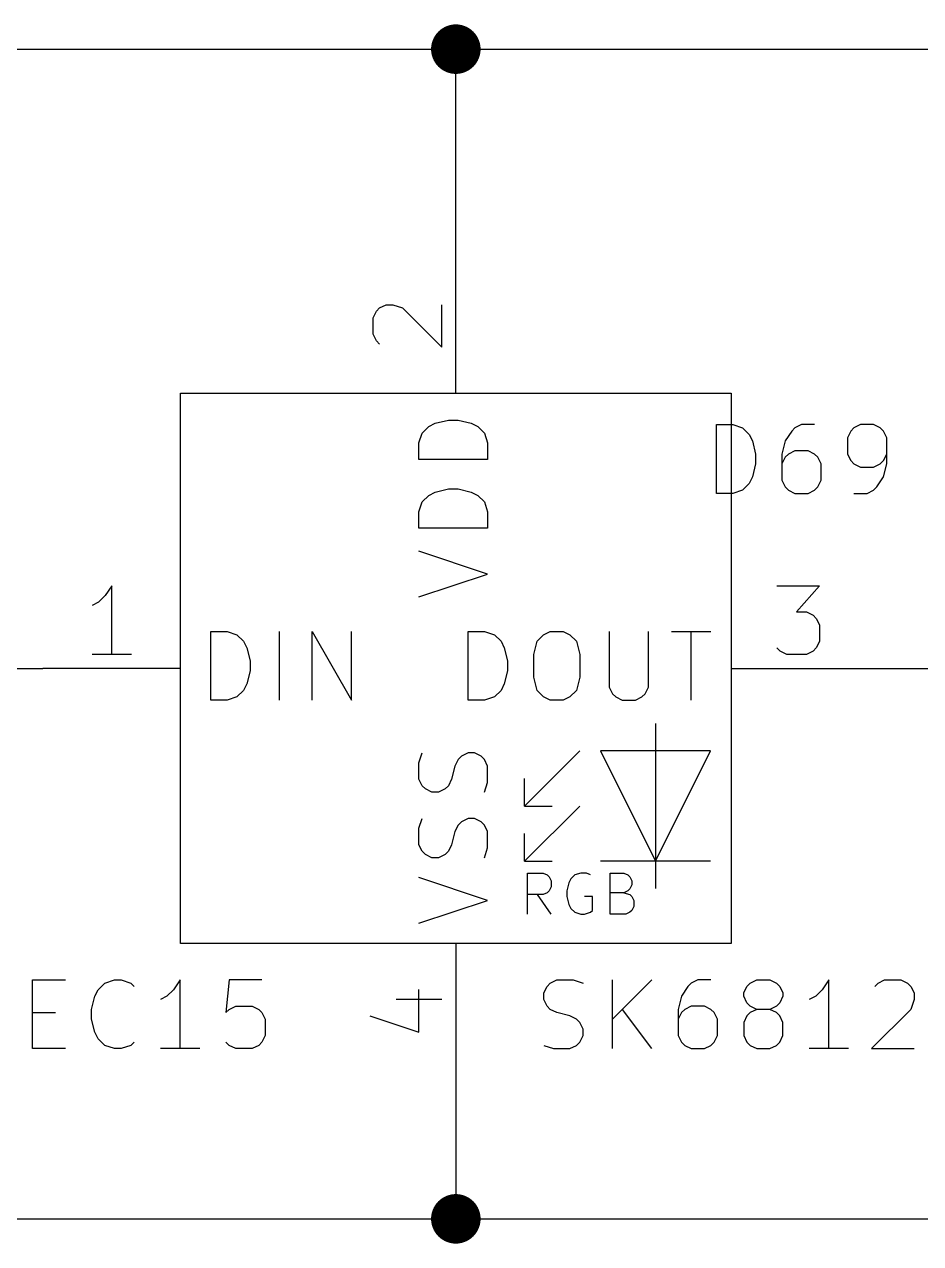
# Model space of a CAD drawing. Extents: x 0.4 to 11.3, y -7.9 to -0.4.
# Drawn here: x 7.337 to 7.988, y -2.468 to -1.582 of the extents above; entities that cross this region are included whole.
import ezdxf

# ---------------------------------------------------------------- set-up
doc = ezdxf.new("R2010")
doc.units = 0
doc.header["$MEASUREMENT"] = 0
for name, color, linetype in [('CYAN2', 4, 'CONTINUOUS'), ('GREEN3', 91, 'CONTINUOUS'), ('LYELLOW', 51, 'CONTINUOUS'), ('RED2', 1, 'CONTINUOUS'), ('RED3', 11, 'CONTINUOUS')]:
    doc.layers.add(name, color=color, linetype=linetype)

msp = doc.modelspace()

# ---------------------------------------------------------------- linework, layer by layer
at = {"layer": 'CYAN2', "linetype": 'CONTINUOUS'}
for p, q in [((7.62551, -1.87905), (7.63028, -1.87428)), ((7.62551, -1.87905), (7.63028, -1.87428)), ((7.63028, -1.87428), (7.63504, -1.8719)), ((7.63028, -1.87428), (7.63504, -1.8719)), ((7.63504, -1.8719), (7.64456, -1.86952)), ((7.63504, -1.8719), (7.64456, -1.86952)), ((7.64456, -1.86952), (7.6517, -1.86952)), ((7.64456, -1.86952), (7.6517, -1.86952)), ((7.6517, -1.86952), (7.66122, -1.8719)), ((7.6517, -1.86952), (7.66122, -1.8719)), ((7.66122, -1.8719), (7.66599, -1.87428)), ((7.66122, -1.8719), (7.66599, -1.87428)), ((7.66599, -1.87428), (7.67075, -1.87905)), ((7.66599, -1.87428), (7.67075, -1.87905)), ((7.83928, -1.9228), (7.83928, -1.8728)), ((7.83928, -1.8728), (7.85119, -1.8728)), ((7.83928, -1.9228), (7.83928, -1.8728)), ((7.83928, -1.8728), (7.85119, -1.8728)), ((7.85119, -1.8728), (7.85833, -1.87519)), ((7.85119, -1.8728), (7.85833, -1.87519)), ((7.85833, -1.87519), (7.86309, -1.87995)), ((7.85833, -1.87519), (7.86309, -1.87995)), ((7.89405, -1.87757), (7.88928, -1.88471)), ((7.89405, -1.87757), (7.88928, -1.88471)), ((7.89643, -1.87519), (7.89405, -1.87757)), ((7.89643, -1.87519), (7.89405, -1.87757)), ((7.90119, -1.8728), (7.89643, -1.87519)), ((7.90119, -1.8728), (7.89643, -1.87519)), ((7.91071, -1.8728), (7.90119, -1.8728)), ((7.91071, -1.8728), (7.90119, -1.8728)), ((7.9369, -1.87757), (7.93452, -1.88233)), ((7.9369, -1.87757), (7.93452, -1.88233)), ((7.93928, -1.87519), (7.9369, -1.87757)), ((7.93928, -1.87519), (7.9369, -1.87757)), ((7.94405, -1.8728), (7.93928, -1.87519)), ((7.94405, -1.8728), (7.93928, -1.87519)), ((7.95357, -1.8728), (7.94405, -1.8728)), ((7.95357, -1.8728), (7.94405, -1.8728)), ((7.95833, -1.87519), (7.95357, -1.8728)), ((7.95833, -1.87519), (7.95357, -1.8728)), ((7.96071, -1.87757), (7.95833, -1.87519)), ((7.96071, -1.87757), (7.95833, -1.87519)), ((7.96309, -1.88233), (7.96071, -1.87757)), ((7.96309, -1.88233), (7.96071, -1.87757)), ((7.62313, -1.88619), (7.62551, -1.87905)), ((7.62313, -1.88619), (7.62551, -1.87905)), ((7.62313, -1.89809), (7.62313, -1.88619)), ((7.62313, -1.89809), (7.62313, -1.88619)), ((7.67075, -1.87905), (7.67313, -1.88619)), ((7.67075, -1.87905), (7.67313, -1.88619)), ((7.67313, -1.88619), (7.67313, -1.89809)), ((7.67313, -1.88619), (7.67313, -1.89809)), ((7.86309, -1.87995), (7.86548, -1.88471)), ((7.86309, -1.87995), (7.86548, -1.88471)), ((7.86548, -1.88471), (7.86785, -1.89423)), ((7.86548, -1.88471), (7.86785, -1.89423)), ((7.88928, -1.88471), (7.88691, -1.89423)), ((7.88928, -1.88471), (7.88691, -1.89423)), ((7.93452, -1.88233), (7.93452, -1.89423)), ((7.93452, -1.88233), (7.93452, -1.89423)), ((7.96309, -1.90137), (7.96309, -1.88233)), ((7.96309, -1.90137), (7.96309, -1.88233)), ((7.86785, -1.89423), (7.86785, -1.90137)), ((7.86785, -1.89423), (7.86785, -1.90137)), ((7.88691, -1.89423), (7.88691, -1.91328)), ((7.88691, -1.89423), (7.88691, -1.91328)), ((7.89167, -1.89423), (7.88928, -1.89661)), ((7.89167, -1.89423), (7.88928, -1.89661)), ((7.89643, -1.89185), (7.89167, -1.89423)), ((7.89643, -1.89185), (7.89167, -1.89423)), ((7.90595, -1.89185), (7.89643, -1.89185)), ((7.90595, -1.89185), (7.89643, -1.89185)), ((7.91071, -1.89423), (7.90595, -1.89185)), ((7.91071, -1.89423), (7.90595, -1.89185)), ((7.91309, -1.89661), (7.91071, -1.89423)), ((7.91309, -1.89661), (7.91071, -1.89423)), ((7.93452, -1.89423), (7.9369, -1.899)), ((7.93452, -1.89423), (7.9369, -1.899)), ((7.96071, -1.899), (7.96309, -1.89423)), ((7.96071, -1.899), (7.96309, -1.89423)), ((7.67313, -1.89809), (7.62313, -1.89809)), ((7.67313, -1.89809), (7.62313, -1.89809)), ((7.86785, -1.90137), (7.86548, -1.9109)), ((7.86785, -1.90137), (7.86548, -1.9109)), ((7.88928, -1.89661), (7.88691, -1.90137)), ((7.88928, -1.89661), (7.88691, -1.90137)), ((7.91548, -1.90137), (7.91309, -1.89661)), ((7.91548, -1.90137), (7.91309, -1.89661)), ((7.91548, -1.91328), (7.91548, -1.90137)), ((7.91548, -1.91328), (7.91548, -1.90137)), ((7.9369, -1.899), (7.93928, -1.90137)), ((7.9369, -1.899), (7.93928, -1.90137)), ((7.93928, -1.90137), (7.94405, -1.90376)), ((7.93928, -1.90137), (7.94405, -1.90376)), ((7.94405, -1.90376), (7.95357, -1.90376)), ((7.94405, -1.90376), (7.95357, -1.90376)), ((7.95357, -1.90376), (7.95833, -1.90137)), ((7.95357, -1.90376), (7.95833, -1.90137)), ((7.95833, -1.90137), (7.96071, -1.899)), ((7.95833, -1.90137), (7.96071, -1.899)), ((7.96071, -1.9109), (7.96309, -1.90137)), ((7.96071, -1.9109), (7.96309, -1.90137)), ((7.86548, -1.9109), (7.86309, -1.91566)), ((7.86548, -1.9109), (7.86309, -1.91566)), ((7.88691, -1.91328), (7.88928, -1.91804)), ((7.88691, -1.91328), (7.88928, -1.91804)), ((7.91309, -1.91804), (7.91548, -1.91328)), ((7.91309, -1.91804), (7.91548, -1.91328)), ((7.95595, -1.91804), (7.96071, -1.9109)), ((7.95595, -1.91804), (7.96071, -1.9109)), ((7.63028, -1.92428), (7.63504, -1.9219)), ((7.63028, -1.92428), (7.63504, -1.9219)), ((7.63504, -1.9219), (7.64456, -1.91952)), ((7.63504, -1.9219), (7.64456, -1.91952)), ((7.64456, -1.91952), (7.6517, -1.91952)), ((7.64456, -1.91952), (7.6517, -1.91952)), ((7.6517, -1.91952), (7.66122, -1.9219)), ((7.6517, -1.91952), (7.66122, -1.9219)), ((7.66122, -1.9219), (7.66599, -1.92428)), ((7.66122, -1.9219), (7.66599, -1.92428)), ((7.85833, -1.92043), (7.85119, -1.9228)), ((7.85833, -1.92043), (7.85119, -1.9228)), ((7.86309, -1.91566), (7.85833, -1.92043)), ((7.86309, -1.91566), (7.85833, -1.92043)), ((7.88928, -1.91804), (7.89167, -1.92043)), ((7.88928, -1.91804), (7.89167, -1.92043)), ((7.89167, -1.92043), (7.89643, -1.9228)), ((7.89167, -1.92043), (7.89643, -1.9228)), ((7.90595, -1.9228), (7.91071, -1.92043)), ((7.90595, -1.9228), (7.91071, -1.92043)), ((7.91071, -1.92043), (7.91309, -1.91804)), ((7.91071, -1.92043), (7.91309, -1.91804)), ((7.94881, -1.9228), (7.95357, -1.92043)), ((7.94881, -1.9228), (7.95357, -1.92043)), ((7.95357, -1.92043), (7.95595, -1.91804)), ((7.95357, -1.92043), (7.95595, -1.91804)), ((7.62313, -1.93619), (7.62551, -1.92905)), ((7.62313, -1.93619), (7.62551, -1.92905)), ((7.62551, -1.92905), (7.63028, -1.92428)), ((7.62551, -1.92905), (7.63028, -1.92428)), ((7.66599, -1.92428), (7.67075, -1.92905)), ((7.66599, -1.92428), (7.67075, -1.92905)), ((7.67075, -1.92905), (7.67313, -1.93619)), ((7.67075, -1.92905), (7.67313, -1.93619)), ((7.85119, -1.9228), (7.83928, -1.9228)), ((7.85119, -1.9228), (7.83928, -1.9228)), ((7.89643, -1.9228), (7.90595, -1.9228)), ((7.89643, -1.9228), (7.90595, -1.9228)), ((7.93928, -1.9228), (7.94881, -1.9228)), ((7.93928, -1.9228), (7.94881, -1.9228)), ((7.62313, -1.94809), (7.62313, -1.93619)), ((7.62313, -1.94809), (7.62313, -1.93619)), ((7.67313, -1.93619), (7.67313, -1.94809)), ((7.67313, -1.93619), (7.67313, -1.94809)), ((7.67313, -1.94809), (7.62313, -1.94809)), ((7.67313, -1.94809), (7.62313, -1.94809)), ((7.67313, -1.98143), (7.62313, -1.96476)), ((7.67313, -1.98143), (7.62313, -1.96476)), ((7.62313, -1.99809), (7.67313, -1.98143)), ((7.62313, -1.99809), (7.67313, -1.98143)), ((7.4719, -2.07313), (7.4719, -2.02313)), ((7.4719, -2.02313), (7.48381, -2.02313)), ((7.4719, -2.07313), (7.4719, -2.02313)), ((7.4719, -2.02313), (7.48381, -2.02313)), ((7.48381, -2.02313), (7.49095, -2.02551)), ((7.48381, -2.02313), (7.49095, -2.02551)), ((7.49095, -2.02551), (7.49571, -2.03028)), ((7.49095, -2.02551), (7.49571, -2.03028)), ((7.5219, -2.07313), (7.5219, -2.02313)), ((7.5219, -2.07313), (7.5219, -2.02313)), ((7.54571, -2.07313), (7.54571, -2.02313)), ((7.54571, -2.02313), (7.57428, -2.07313)), ((7.54571, -2.07313), (7.54571, -2.02313)), ((7.54571, -2.02313), (7.57428, -2.07313)), ((7.57428, -2.07313), (7.57428, -2.02313)), ((7.57428, -2.07313), (7.57428, -2.02313)), ((7.65904, -2.07313), (7.65904, -2.02313)), ((7.65904, -2.02313), (7.67095, -2.02313)), ((7.65904, -2.07313), (7.65904, -2.02313)), ((7.65904, -2.02313), (7.67095, -2.02313)), ((7.67095, -2.02313), (7.67809, -2.02551)), ((7.67095, -2.02313), (7.67809, -2.02551)), ((7.67809, -2.02551), (7.68285, -2.03028)), ((7.67809, -2.02551), (7.68285, -2.03028)), ((7.70904, -2.03028), (7.71381, -2.02551)), ((7.70904, -2.03028), (7.71381, -2.02551)), ((7.71381, -2.02551), (7.71857, -2.02313)), ((7.71381, -2.02551), (7.71857, -2.02313)), ((7.71857, -2.02313), (7.72809, -2.02313)), ((7.71857, -2.02313), (7.72809, -2.02313)), ((7.72809, -2.02313), (7.73285, -2.02551)), ((7.72809, -2.02313), (7.73285, -2.02551)), ((7.73285, -2.02551), (7.73761, -2.03028)), ((7.73285, -2.02551), (7.73761, -2.03028)), ((7.76143, -2.02313), (7.76143, -2.06361)), ((7.76143, -2.02313), (7.76143, -2.06361)), ((7.79, -2.06361), (7.79, -2.02313)), ((7.79, -2.06361), (7.79, -2.02313)), ((7.80667, -2.02313), (7.83524, -2.02313)), ((7.80667, -2.02313), (7.83524, -2.02313)), ((7.82095, -2.07313), (7.82095, -2.02313)), ((7.82095, -2.07313), (7.82095, -2.02313)), ((7.49571, -2.03028), (7.49809, -2.03504)), ((7.49571, -2.03028), (7.49809, -2.03504)), ((7.49809, -2.03504), (7.50047, -2.04456)), ((7.49809, -2.03504), (7.50047, -2.04456)), ((7.68285, -2.03028), (7.68524, -2.03504)), ((7.68285, -2.03028), (7.68524, -2.03504)), ((7.68524, -2.03504), (7.68761, -2.04456)), ((7.68524, -2.03504), (7.68761, -2.04456)), ((7.70667, -2.0398), (7.70904, -2.03028)), ((7.70667, -2.0398), (7.70904, -2.03028)), ((7.73761, -2.03028), (7.74, -2.0398)), ((7.73761, -2.03028), (7.74, -2.0398)), ((7.50047, -2.04456), (7.50047, -2.0517)), ((7.50047, -2.04456), (7.50047, -2.0517)), ((7.68761, -2.04456), (7.68761, -2.0517)), ((7.68761, -2.04456), (7.68761, -2.0517)), ((7.70667, -2.05646), (7.70667, -2.0398)), ((7.70667, -2.05646), (7.70667, -2.0398)), ((7.74, -2.0398), (7.74, -2.05646)), ((7.74, -2.0398), (7.74, -2.05646)), ((7.50047, -2.0517), (7.49809, -2.06122)), ((7.50047, -2.0517), (7.49809, -2.06122)), ((7.68761, -2.0517), (7.68524, -2.06122)), ((7.68761, -2.0517), (7.68524, -2.06122)), ((7.49809, -2.06122), (7.49571, -2.06599)), ((7.49809, -2.06122), (7.49571, -2.06599)), ((7.68524, -2.06122), (7.68285, -2.06599)), ((7.68524, -2.06122), (7.68285, -2.06599)), ((7.70904, -2.06599), (7.70667, -2.05646)), ((7.70904, -2.06599), (7.70667, -2.05646)), ((7.74, -2.05646), (7.73761, -2.06599)), ((7.74, -2.05646), (7.73761, -2.06599)), ((7.76143, -2.06361), (7.76381, -2.06837)), ((7.76143, -2.06361), (7.76381, -2.06837)), ((7.78762, -2.06837), (7.79, -2.06361)), ((7.78762, -2.06837), (7.79, -2.06361)), ((7.48381, -2.07313), (7.4719, -2.07313)), ((7.48381, -2.07313), (7.4719, -2.07313)), ((7.49095, -2.07075), (7.48381, -2.07313)), ((7.49095, -2.07075), (7.48381, -2.07313)), ((7.49571, -2.06599), (7.49095, -2.07075)), ((7.49571, -2.06599), (7.49095, -2.07075)), ((7.67095, -2.07313), (7.65904, -2.07313)), ((7.67095, -2.07313), (7.65904, -2.07313)), ((7.67809, -2.07075), (7.67095, -2.07313)), ((7.67809, -2.07075), (7.67095, -2.07313)), ((7.68285, -2.06599), (7.67809, -2.07075)), ((7.68285, -2.06599), (7.67809, -2.07075)), ((7.71381, -2.07075), (7.70904, -2.06599)), ((7.71381, -2.07075), (7.70904, -2.06599)), ((7.71857, -2.07313), (7.71381, -2.07075)), ((7.71857, -2.07313), (7.71381, -2.07075)), ((7.72809, -2.07313), (7.71857, -2.07313)), ((7.72809, -2.07313), (7.71857, -2.07313)), ((7.73285, -2.07075), (7.72809, -2.07313)), ((7.73285, -2.07075), (7.72809, -2.07313)), ((7.73761, -2.06599), (7.73285, -2.07075)), ((7.73761, -2.06599), (7.73285, -2.07075)), ((7.76381, -2.06837), (7.76619, -2.07075)), ((7.76381, -2.06837), (7.76619, -2.07075)), ((7.76619, -2.07075), (7.77095, -2.07313)), ((7.76619, -2.07075), (7.77095, -2.07313)), ((7.77095, -2.07313), (7.78047, -2.07313)), ((7.77095, -2.07313), (7.78047, -2.07313)), ((7.78047, -2.07313), (7.78524, -2.07075)), ((7.78047, -2.07313), (7.78524, -2.07075)), ((7.78524, -2.07075), (7.78762, -2.06837)), ((7.78524, -2.07075), (7.78762, -2.06837)), ((7.62313, -2.11857), (7.62551, -2.11143)), ((7.62313, -2.11857), (7.62551, -2.11143)), ((7.6517, -2.11619), (7.64932, -2.12095)), ((7.6517, -2.11619), (7.64932, -2.12095)), ((7.65408, -2.11381), (7.6517, -2.11619)), ((7.65408, -2.11381), (7.6517, -2.11619)), ((7.65885, -2.11143), (7.65408, -2.11381)), ((7.65885, -2.11143), (7.65408, -2.11381)), ((7.66361, -2.11143), (7.65885, -2.11143)), ((7.66361, -2.11143), (7.65885, -2.11143)), ((7.66837, -2.11381), (7.66361, -2.11143)), ((7.66837, -2.11381), (7.66361, -2.11143)), ((7.67075, -2.11619), (7.66837, -2.11381)), ((7.67075, -2.11619), (7.66837, -2.11381)), ((7.67313, -2.12095), (7.67075, -2.11619)), ((7.67313, -2.12095), (7.67075, -2.11619)), ((7.62313, -2.13047), (7.62313, -2.11857)), ((7.62313, -2.13047), (7.62313, -2.11857)), ((7.64932, -2.12095), (7.64694, -2.13047)), ((7.64932, -2.12095), (7.64694, -2.13047)), ((7.67313, -2.13285), (7.67313, -2.12095)), ((7.67313, -2.13285), (7.67313, -2.12095)), ((7.62551, -2.13524), (7.62313, -2.13047)), ((7.62551, -2.13524), (7.62313, -2.13047)), ((7.62789, -2.13762), (7.62551, -2.13524)), ((7.62789, -2.13762), (7.62551, -2.13524)), ((7.64456, -2.13524), (7.64218, -2.13762)), ((7.64456, -2.13524), (7.64218, -2.13762)), ((7.64694, -2.13047), (7.64456, -2.13524)), ((7.64694, -2.13047), (7.64456, -2.13524)), ((7.67075, -2.14), (7.67313, -2.13285)), ((7.67075, -2.14), (7.67313, -2.13285)), ((7.63265, -2.14), (7.62789, -2.13762)), ((7.63265, -2.14), (7.62789, -2.13762)), ((7.63742, -2.14), (7.63265, -2.14)), ((7.63742, -2.14), (7.63265, -2.14)), ((7.64218, -2.13762), (7.63742, -2.14)), ((7.64218, -2.13762), (7.63742, -2.14)), ((7.62313, -2.16619), (7.62551, -2.15904)), ((7.62313, -2.16619), (7.62551, -2.15904)), ((7.65408, -2.16143), (7.6517, -2.16381)), ((7.65408, -2.16143), (7.6517, -2.16381)), ((7.65885, -2.15904), (7.65408, -2.16143)), ((7.65885, -2.15904), (7.65408, -2.16143)), ((7.66361, -2.15904), (7.65885, -2.15904)), ((7.66361, -2.15904), (7.65885, -2.15904)), ((7.66837, -2.16143), (7.66361, -2.15904)), ((7.66837, -2.16143), (7.66361, -2.15904)), ((7.67075, -2.16381), (7.66837, -2.16143)), ((7.67075, -2.16381), (7.66837, -2.16143)), ((7.62313, -2.17809), (7.62313, -2.16619)), ((7.62313, -2.17809), (7.62313, -2.16619)), ((7.64932, -2.16857), (7.64694, -2.17809)), ((7.64932, -2.16857), (7.64694, -2.17809)), ((7.6517, -2.16381), (7.64932, -2.16857)), ((7.6517, -2.16381), (7.64932, -2.16857)), ((7.67313, -2.16857), (7.67075, -2.16381)), ((7.67313, -2.16857), (7.67075, -2.16381)), ((7.67313, -2.18047), (7.67313, -2.16857)), ((7.67313, -2.18047), (7.67313, -2.16857)), ((7.62551, -2.18285), (7.62313, -2.17809)), ((7.62551, -2.18285), (7.62313, -2.17809)), ((7.64694, -2.17809), (7.64456, -2.18285)), ((7.64694, -2.17809), (7.64456, -2.18285)), ((7.62789, -2.18524), (7.62551, -2.18285)), ((7.62789, -2.18524), (7.62551, -2.18285)), ((7.63265, -2.18761), (7.62789, -2.18524)), ((7.63265, -2.18761), (7.62789, -2.18524)), ((7.63742, -2.18761), (7.63265, -2.18761)), ((7.63742, -2.18761), (7.63265, -2.18761)), ((7.64218, -2.18524), (7.63742, -2.18761)), ((7.64218, -2.18524), (7.63742, -2.18761)), ((7.64456, -2.18285), (7.64218, -2.18524)), ((7.64456, -2.18285), (7.64218, -2.18524)), ((7.67075, -2.18761), (7.67313, -2.18047)), ((7.67075, -2.18761), (7.67313, -2.18047)), ((7.67313, -2.21857), (7.62313, -2.2019)), ((7.67313, -2.21857), (7.62313, -2.2019)), ((7.62313, -2.23524), (7.67313, -2.21857)), ((7.62313, -2.23524), (7.67313, -2.21857)), ((7.34246, -2.32633), (7.34246, -2.27633)), ((7.34246, -2.27633), (7.36628, -2.27633)), ((7.34246, -2.32633), (7.34246, -2.27633)), ((7.34246, -2.27633), (7.36628, -2.27633)), ((7.39485, -2.27872), (7.40199, -2.27633)), ((7.39485, -2.27872), (7.40199, -2.27633)), ((7.40199, -2.27633), (7.40675, -2.27633)), ((7.40199, -2.27633), (7.40675, -2.27633)), ((7.40675, -2.27633), (7.41389, -2.27872)), ((7.40675, -2.27633), (7.41389, -2.27872)), ((7.44961, -2.27633), (7.44485, -2.28348)), ((7.44961, -2.27633), (7.44485, -2.28348)), ((7.44961, -2.32633), (7.44961, -2.27633)), ((7.44961, -2.32633), (7.44961, -2.27633)), ((7.48532, -2.27633), (7.48294, -2.30015)), ((7.48532, -2.27633), (7.48294, -2.30015)), ((7.50913, -2.27633), (7.48532, -2.27633)), ((7.50913, -2.27633), (7.48532, -2.27633)), ((7.71866, -2.27872), (7.72343, -2.27633)), ((7.71866, -2.27872), (7.72343, -2.27633)), ((7.72343, -2.27633), (7.73533, -2.27633)), ((7.72343, -2.27633), (7.73533, -2.27633)), ((7.73533, -2.27633), (7.74247, -2.27872)), ((7.73533, -2.27633), (7.74247, -2.27872)), ((7.7639, -2.32633), (7.7639, -2.27633)), ((7.79247, -2.27633), (7.7639, -2.30491)), ((7.7639, -2.32633), (7.7639, -2.27633)), ((7.79247, -2.27633), (7.7639, -2.30491)), ((7.8258, -2.27633), (7.82104, -2.27872)), ((7.8258, -2.27633), (7.82104, -2.27872)), ((7.83533, -2.27633), (7.8258, -2.27633)), ((7.83533, -2.27633), (7.8258, -2.27633)), ((7.8639, -2.27872), (7.86866, -2.27633)), ((7.8639, -2.27872), (7.86866, -2.27633)), ((7.86866, -2.27633), (7.87819, -2.27633)), ((7.86866, -2.27633), (7.87819, -2.27633)), ((7.87819, -2.27633), (7.88294, -2.27872)), ((7.87819, -2.27633), (7.88294, -2.27872)), ((7.92104, -2.27633), (7.91628, -2.28348)), ((7.92104, -2.27633), (7.91628, -2.28348)), ((7.92104, -2.32633), (7.92104, -2.27633)), ((7.92104, -2.32633), (7.92104, -2.27633)), ((7.95675, -2.27872), (7.96152, -2.27633)), ((7.95675, -2.27872), (7.96152, -2.27633)), ((7.96152, -2.27633), (7.97342, -2.27633)), ((7.96152, -2.27633), (7.97342, -2.27633)), ((7.97342, -2.27633), (7.97818, -2.27872)), ((7.97342, -2.27633), (7.97818, -2.27872)), ((7.3877, -2.28824), (7.39008, -2.28348)), ((7.3877, -2.28824), (7.39008, -2.28348)), ((7.39008, -2.28348), (7.39485, -2.27872)), ((7.39008, -2.28348), (7.39485, -2.27872)), ((7.41389, -2.27872), (7.41627, -2.2811)), ((7.41389, -2.27872), (7.41627, -2.2811)), ((7.44485, -2.28348), (7.44008, -2.28824)), ((7.44485, -2.28348), (7.44008, -2.28824)), ((7.7139, -2.28586), (7.71628, -2.2811)), ((7.7139, -2.28586), (7.71628, -2.2811)), ((7.7139, -2.29062), (7.7139, -2.28586)), ((7.7139, -2.29062), (7.7139, -2.28586)), ((7.71628, -2.2811), (7.71866, -2.27872)), ((7.71628, -2.2811), (7.71866, -2.27872)), ((7.81866, -2.2811), (7.8139, -2.28824)), ((7.81866, -2.2811), (7.8139, -2.28824)), ((7.82104, -2.27872), (7.81866, -2.2811)), ((7.82104, -2.27872), (7.81866, -2.2811)), ((7.85914, -2.28586), (7.86152, -2.2811)), ((7.85914, -2.28586), (7.86152, -2.2811)), ((7.85914, -2.28824), (7.85914, -2.28586)), ((7.85914, -2.28824), (7.85914, -2.28586)), ((7.86152, -2.2811), (7.8639, -2.27872)), ((7.86152, -2.2811), (7.8639, -2.27872)), ((7.88294, -2.27872), (7.88533, -2.2811)), ((7.88294, -2.27872), (7.88533, -2.2811)), ((7.88533, -2.2811), (7.88771, -2.28586)), ((7.88533, -2.2811), (7.88771, -2.28586)), ((7.88771, -2.28586), (7.88771, -2.28824)), ((7.88771, -2.28586), (7.88771, -2.28824)), ((7.91628, -2.28348), (7.91152, -2.28824)), ((7.91628, -2.28348), (7.91152, -2.28824)), ((7.95437, -2.2811), (7.95675, -2.27872)), ((7.95437, -2.2811), (7.95675, -2.27872)), ((7.97818, -2.27872), (7.98056, -2.2811)), ((7.97818, -2.27872), (7.98056, -2.2811)), ((7.98056, -2.2811), (7.98294, -2.28586)), ((7.98056, -2.2811), (7.98294, -2.28586)), ((7.98294, -2.28586), (7.98294, -2.29062)), ((7.98294, -2.28586), (7.98294, -2.29062)), ((7.38532, -2.29776), (7.3877, -2.28824)), ((7.38532, -2.29776), (7.3877, -2.28824)), ((7.44008, -2.28824), (7.43532, -2.29062)), ((7.44008, -2.28824), (7.43532, -2.29062)), ((7.71628, -2.29538), (7.7139, -2.29062)), ((7.71628, -2.29538), (7.7139, -2.29062)), ((7.8139, -2.28824), (7.81152, -2.29776)), ((7.8139, -2.28824), (7.81152, -2.29776)), ((7.86152, -2.293), (7.85914, -2.28824)), ((7.86152, -2.293), (7.85914, -2.28824)), ((7.8639, -2.29538), (7.86152, -2.293)), ((7.8639, -2.29538), (7.86152, -2.293)), ((7.88533, -2.293), (7.88294, -2.29538)), ((7.88533, -2.293), (7.88294, -2.29538)), ((7.88771, -2.28824), (7.88533, -2.293)), ((7.88771, -2.28824), (7.88533, -2.293)), ((7.91152, -2.28824), (7.90676, -2.29062)), ((7.91152, -2.28824), (7.90676, -2.29062)), ((7.98294, -2.29062), (7.98056, -2.29776)), ((7.98294, -2.29062), (7.98056, -2.29776)), ((7.34246, -2.30015), (7.35913, -2.30015)), ((7.34246, -2.30015), (7.35913, -2.30015)), ((7.38532, -2.30491), (7.38532, -2.29776)), ((7.38532, -2.30491), (7.38532, -2.29776)), ((7.48294, -2.30015), (7.48532, -2.29776)), ((7.48294, -2.30015), (7.48532, -2.29776)), ((7.48532, -2.29776), (7.49008, -2.29538)), ((7.48532, -2.29776), (7.49008, -2.29538)), ((7.49008, -2.29538), (7.50199, -2.29538)), ((7.49008, -2.29538), (7.50199, -2.29538)), ((7.50199, -2.29538), (7.50675, -2.29776)), ((7.50199, -2.29538), (7.50675, -2.29776)), ((7.50675, -2.29776), (7.50913, -2.30015)), ((7.50675, -2.29776), (7.50913, -2.30015)), ((7.50913, -2.30015), (7.51151, -2.30491)), ((7.50913, -2.30015), (7.51151, -2.30491)), ((7.71866, -2.29776), (7.71628, -2.29538)), ((7.71866, -2.29776), (7.71628, -2.29538)), ((7.72343, -2.30015), (7.71866, -2.29776)), ((7.72343, -2.30015), (7.71866, -2.29776)), ((7.73295, -2.30253), (7.72343, -2.30015)), ((7.73295, -2.30253), (7.72343, -2.30015)), ((7.73771, -2.30491), (7.73295, -2.30253)), ((7.73771, -2.30491), (7.73295, -2.30253)), ((7.79247, -2.32633), (7.77104, -2.29776)), ((7.79247, -2.32633), (7.77104, -2.29776)), ((7.81152, -2.29776), (7.81152, -2.31681)), ((7.81152, -2.29776), (7.81152, -2.31681)), ((7.8139, -2.30015), (7.81152, -2.30491)), ((7.8139, -2.30015), (7.81152, -2.30491)), ((7.81628, -2.29776), (7.8139, -2.30015)), ((7.81628, -2.29776), (7.8139, -2.30015)), ((7.82104, -2.29538), (7.81628, -2.29776)), ((7.82104, -2.29538), (7.81628, -2.29776)), ((7.83057, -2.29538), (7.82104, -2.29538)), ((7.83057, -2.29538), (7.82104, -2.29538)), ((7.83533, -2.29776), (7.83057, -2.29538)), ((7.83533, -2.29776), (7.83057, -2.29538)), ((7.83771, -2.30015), (7.83533, -2.29776)), ((7.83771, -2.30015), (7.83533, -2.29776)), ((7.84009, -2.30491), (7.83771, -2.30015)), ((7.84009, -2.30491), (7.83771, -2.30015)), ((7.86152, -2.30253), (7.85914, -2.30729)), ((7.86152, -2.30253), (7.85914, -2.30729)), ((7.8639, -2.30015), (7.86152, -2.30253)), ((7.8639, -2.30015), (7.86152, -2.30253)), ((7.86866, -2.29776), (7.8639, -2.29538)), ((7.86866, -2.29776), (7.8639, -2.29538)), ((7.86866, -2.29776), (7.8639, -2.30015)), ((7.86866, -2.29776), (7.8639, -2.30015)), ((7.87819, -2.29776), (7.86866, -2.29776)), ((7.87819, -2.29776), (7.86866, -2.29776)), ((7.88294, -2.29538), (7.87819, -2.29776)), ((7.88294, -2.29538), (7.87819, -2.29776)), ((7.88294, -2.30015), (7.87819, -2.29776)), ((7.88294, -2.30015), (7.87819, -2.29776)), ((7.88533, -2.30253), (7.88294, -2.30015)), ((7.88533, -2.30253), (7.88294, -2.30015)), ((7.88771, -2.30729), (7.88533, -2.30253)), ((7.88771, -2.30729), (7.88533, -2.30253)), ((7.98056, -2.29776), (7.95199, -2.32633)), ((7.98056, -2.29776), (7.95199, -2.32633)), ((7.3877, -2.31443), (7.38532, -2.30491)), ((7.3877, -2.31443), (7.38532, -2.30491)), ((7.51151, -2.30491), (7.51151, -2.31681)), ((7.51151, -2.30491), (7.51151, -2.31681)), ((7.74009, -2.30729), (7.73771, -2.30491)), ((7.74009, -2.30729), (7.73771, -2.30491)), ((7.74247, -2.31205), (7.74009, -2.30729)), ((7.74247, -2.31205), (7.74009, -2.30729)), ((7.74247, -2.31681), (7.74247, -2.31205)), ((7.74247, -2.31681), (7.74247, -2.31205)), ((7.84009, -2.31681), (7.84009, -2.30491)), ((7.84009, -2.31681), (7.84009, -2.30491)), ((7.85914, -2.30729), (7.85914, -2.31681)), ((7.85914, -2.30729), (7.85914, -2.31681)), ((7.88771, -2.31681), (7.88771, -2.30729)), ((7.88771, -2.31681), (7.88771, -2.30729)), ((7.39008, -2.31919), (7.3877, -2.31443)), ((7.39008, -2.31919), (7.3877, -2.31443)), ((7.39485, -2.32396), (7.39008, -2.31919)), ((7.39485, -2.32396), (7.39008, -2.31919)), ((7.51151, -2.31681), (7.50913, -2.32157)), ((7.51151, -2.31681), (7.50913, -2.32157)), ((7.74009, -2.32157), (7.74247, -2.31681)), ((7.74009, -2.32157), (7.74247, -2.31681)), ((7.81152, -2.31681), (7.8139, -2.32157)), ((7.81152, -2.31681), (7.8139, -2.32157)), ((7.83771, -2.32157), (7.84009, -2.31681)), ((7.83771, -2.32157), (7.84009, -2.31681)), ((7.85914, -2.31681), (7.86152, -2.32157)), ((7.85914, -2.31681), (7.86152, -2.32157)), ((7.88533, -2.32157), (7.88771, -2.31681)), ((7.88533, -2.32157), (7.88771, -2.31681)), ((7.36628, -2.32633), (7.34246, -2.32633)), ((7.36628, -2.32633), (7.34246, -2.32633)), ((7.40199, -2.32633), (7.39485, -2.32396)), ((7.40199, -2.32633), (7.39485, -2.32396)), ((7.40675, -2.32633), (7.40199, -2.32633)), ((7.40675, -2.32633), (7.40199, -2.32633)), ((7.41389, -2.32396), (7.40675, -2.32633)), ((7.41389, -2.32396), (7.40675, -2.32633)), ((7.41627, -2.32157), (7.41389, -2.32396)), ((7.41627, -2.32157), (7.41389, -2.32396)), ((7.46389, -2.32633), (7.43532, -2.32633)), ((7.46389, -2.32633), (7.43532, -2.32633)), ((7.48532, -2.32396), (7.48294, -2.32157)), ((7.48532, -2.32396), (7.48294, -2.32157)), ((7.49008, -2.32633), (7.48532, -2.32396)), ((7.49008, -2.32633), (7.48532, -2.32396)), ((7.50199, -2.32633), (7.49008, -2.32633)), ((7.50199, -2.32633), (7.49008, -2.32633)), ((7.50675, -2.32396), (7.50199, -2.32633)), ((7.50675, -2.32396), (7.50199, -2.32633)), ((7.50913, -2.32157), (7.50675, -2.32396)), ((7.50913, -2.32157), (7.50675, -2.32396)), ((7.7139, -2.32396), (7.72104, -2.32633)), ((7.7139, -2.32396), (7.72104, -2.32633)), ((7.72104, -2.32633), (7.73295, -2.32633)), ((7.72104, -2.32633), (7.73295, -2.32633)), ((7.73295, -2.32633), (7.73771, -2.32396)), ((7.73295, -2.32633), (7.73771, -2.32396)), ((7.73771, -2.32396), (7.74009, -2.32157)), ((7.73771, -2.32396), (7.74009, -2.32157)), ((7.8139, -2.32157), (7.81628, -2.32396)), ((7.8139, -2.32157), (7.81628, -2.32396)), ((7.81628, -2.32396), (7.82104, -2.32633)), ((7.81628, -2.32396), (7.82104, -2.32633)), ((7.82104, -2.32633), (7.83057, -2.32633)), ((7.82104, -2.32633), (7.83057, -2.32633)), ((7.83057, -2.32633), (7.83533, -2.32396)), ((7.83057, -2.32633), (7.83533, -2.32396)), ((7.83533, -2.32396), (7.83771, -2.32157)), ((7.83533, -2.32396), (7.83771, -2.32157)), ((7.86152, -2.32157), (7.8639, -2.32396)), ((7.86152, -2.32157), (7.8639, -2.32396)), ((7.8639, -2.32396), (7.86866, -2.32633)), ((7.8639, -2.32396), (7.86866, -2.32633)), ((7.86866, -2.32633), (7.87819, -2.32633)), ((7.86866, -2.32633), (7.87819, -2.32633)), ((7.87819, -2.32633), (7.88294, -2.32396)), ((7.87819, -2.32633), (7.88294, -2.32396)), ((7.88294, -2.32396), (7.88533, -2.32157)), ((7.88294, -2.32396), (7.88533, -2.32157)), ((7.93533, -2.32633), (7.90676, -2.32633)), ((7.93533, -2.32633), (7.90676, -2.32633)), ((7.95199, -2.32633), (7.98294, -2.32633)), ((7.95199, -2.32633), (7.98294, -2.32633))]:
    msp.add_line(p, q, dxfattribs=at)
at = {"layer": 'GREEN3', "linetype": 'CONTINUOUS'}
for p, q in [((6.95, -1.6), (7.65, -1.6)), ((7.65, -1.6), (8.35, -1.6)), ((7.65, -1.75), (7.65, -1.6)), ((7.25, -2.05), (7.35, -2.05)), ((7.95, -2.05), (8.05, -2.05)), ((7.65, -2.35), (7.65, -2.45)), ((6.95, -2.45), (7.65, -2.45)), ((7.65, -2.45), (8.35, -2.45))]:
    msp.add_line(p, q, dxfattribs=at)
at = {"layer": 'GREEN3', "const_width": 0.018}
for points in [[(7.641, -1.6, 1), (7.659, -1.6, 1)], [(7.641, -2.45, 1), (7.659, -2.45, 1)]]:
    msp.add_lwpolyline(points, format="xyb", close=True, dxfattribs=at)
at = {"layer": 'LYELLOW', "linetype": 'CONTINUOUS'}
for p, q in [((7.45, -2.25), (7.45, -1.85)), ((7.45, -1.85), (7.85, -1.85)), ((7.85, -1.85), (7.85, -2.25)), ((7.85, -2.25), (7.45, -2.25))]:
    msp.add_line(p, q, dxfattribs=at)
at = {"layer": 'RED2', "linetype": 'CONTINUOUS'}
for p, q in [((7.65, -1.85), (7.65, -1.75)), ((7.65, -1.85), (7.65, -1.75)), ((7.45, -2.25), (7.45, -1.85)), ((7.45, -1.85), (7.85, -1.85)), ((7.85, -1.85), (7.85, -2.25)), ((7.45, -2.05), (7.35, -2.05)), ((7.45, -2.05), (7.35, -2.05)), ((7.85, -2.05), (7.95, -2.05)), ((7.85, -2.05), (7.95, -2.05)), ((7.795, -2.09), (7.795, -2.19)), ((7.74, -2.11), (7.7, -2.15)), ((7.835, -2.11), (7.755, -2.11)), ((7.755, -2.11), (7.795, -2.19)), ((7.795, -2.19), (7.835, -2.11)), ((7.7, -2.15), (7.7, -2.13)), ((7.7, -2.15), (7.72, -2.15)), ((7.74, -2.15), (7.7, -2.19)), ((7.7, -2.19), (7.7, -2.17)), ((7.7, -2.19), (7.72, -2.19)), ((7.835, -2.19), (7.755, -2.19)), ((7.795, -2.19), (7.795, -2.21)), ((7.70214, -2.22868), (7.70214, -2.19868)), ((7.70214, -2.19868), (7.71357, -2.19868)), ((7.71357, -2.19868), (7.71643, -2.20011)), ((7.71643, -2.20011), (7.71785, -2.20154)), ((7.71785, -2.20154), (7.71928, -2.2044)), ((7.71928, -2.2044), (7.71928, -2.20868)), ((7.73214, -2.20583), (7.73071, -2.21154)), ((7.73357, -2.20297), (7.73214, -2.20583)), ((7.73643, -2.20011), (7.73357, -2.20297)), ((7.74071, -2.19868), (7.73643, -2.20011)), ((7.745, -2.19868), (7.74071, -2.19868)), ((7.74785, -2.20011), (7.745, -2.19868)), ((7.76214, -2.22868), (7.76214, -2.19868)), ((7.76214, -2.19868), (7.77214, -2.19868)), ((7.77214, -2.19868), (7.775, -2.20011)), ((7.775, -2.20011), (7.77643, -2.20154)), ((7.77643, -2.20154), (7.77785, -2.2044)), ((7.77785, -2.2044), (7.77785, -2.20726)), ((7.71357, -2.2144), (7.70214, -2.2144)), ((7.71928, -2.22868), (7.70928, -2.2144)), ((7.71643, -2.21297), (7.71357, -2.2144)), ((7.71785, -2.21154), (7.71643, -2.21297)), ((7.71928, -2.20868), (7.71785, -2.21154)), ((7.73071, -2.21154), (7.73071, -2.21583)), ((7.77214, -2.21297), (7.76214, -2.21297)), ((7.775, -2.21154), (7.77214, -2.21297)), ((7.77214, -2.21297), (7.77643, -2.2144)), ((7.77643, -2.21011), (7.775, -2.21154)), ((7.77785, -2.20726), (7.77643, -2.21011)), ((7.77643, -2.2144), (7.77785, -2.21583)), ((7.73071, -2.21583), (7.73214, -2.22154)), ((7.73214, -2.22154), (7.73357, -2.2244)), ((7.74928, -2.21583), (7.74357, -2.21583)), ((7.74928, -2.22583), (7.74928, -2.21583)), ((7.77785, -2.21583), (7.77928, -2.21868)), ((7.77928, -2.22297), (7.77785, -2.22583)), ((7.77928, -2.21868), (7.77928, -2.22297)), ((7.73357, -2.2244), (7.73643, -2.22726)), ((7.73643, -2.22726), (7.74071, -2.22868)), ((7.74071, -2.22868), (7.74357, -2.22868)), ((7.74357, -2.22868), (7.74785, -2.22726)), ((7.74785, -2.22726), (7.74928, -2.22583)), ((7.77357, -2.22868), (7.76214, -2.22868)), ((7.77643, -2.22726), (7.77357, -2.22868)), ((7.77785, -2.22583), (7.77643, -2.22726)), ((7.85, -2.25), (7.45, -2.25)), ((7.65, -2.25), (7.65, -2.35)), ((7.65, -2.25), (7.65, -2.35))]:
    msp.add_line(p, q, dxfattribs=at)
at = {"layer": 'RED3', "linetype": 'CONTINUOUS'}
for p, q in [((7.59226, -1.79047), (7.59464, -1.78809)), ((7.59226, -1.79047), (7.59464, -1.78809)), ((7.59464, -1.78809), (7.5994, -1.78571)), ((7.59464, -1.78809), (7.5994, -1.78571)), ((7.5994, -1.78571), (7.60417, -1.78571)), ((7.5994, -1.78571), (7.60417, -1.78571)), ((7.60417, -1.78571), (7.61131, -1.78809)), ((7.60417, -1.78571), (7.61131, -1.78809)), ((7.61131, -1.78809), (7.63988, -1.81666)), ((7.61131, -1.78809), (7.63988, -1.81666)), ((7.63988, -1.81666), (7.63988, -1.78571)), ((7.63988, -1.81666), (7.63988, -1.78571)), ((7.58988, -1.79523), (7.59226, -1.79047)), ((7.58988, -1.79523), (7.59226, -1.79047)), ((7.58988, -1.80714), (7.58988, -1.79523)), ((7.58988, -1.80714), (7.58988, -1.79523)), ((7.59226, -1.8119), (7.58988, -1.80714)), ((7.59226, -1.8119), (7.58988, -1.80714)), ((7.59464, -1.81428), (7.59226, -1.8119)), ((7.59464, -1.81428), (7.59226, -1.8119)), ((7.4, -1.98988), (7.39524, -1.99702)), ((7.4, -1.98988), (7.39524, -1.99702)), ((7.4, -2.03988), (7.4, -1.98988)), ((7.4, -2.03988), (7.4, -1.98988)), ((7.88333, -1.98988), (7.91429, -1.98988)), ((7.88333, -1.98988), (7.91429, -1.98988)), ((7.91429, -1.98988), (7.89762, -2.00893)), ((7.91429, -1.98988), (7.89762, -2.00893)), ((7.39048, -2.00178), (7.38572, -2.00417)), ((7.39048, -2.00178), (7.38572, -2.00417)), ((7.39524, -1.99702), (7.39048, -2.00178)), ((7.39524, -1.99702), (7.39048, -2.00178)), ((7.89762, -2.00893), (7.90476, -2.00893)), ((7.89762, -2.00893), (7.90476, -2.00893)), ((7.90476, -2.00893), (7.90952, -2.01131)), ((7.90476, -2.00893), (7.90952, -2.01131)), ((7.90952, -2.01131), (7.91191, -2.01369)), ((7.90952, -2.01131), (7.91191, -2.01369)), ((7.91191, -2.01369), (7.91429, -2.01845)), ((7.91191, -2.01369), (7.91429, -2.01845)), ((7.91429, -2.01845), (7.91429, -2.03035)), ((7.91429, -2.01845), (7.91429, -2.03035)), ((7.88572, -2.0375), (7.88333, -2.03512)), ((7.88572, -2.0375), (7.88333, -2.03512)), ((7.89048, -2.03988), (7.88572, -2.0375)), ((7.89048, -2.03988), (7.88572, -2.0375)), ((7.90952, -2.0375), (7.90476, -2.03988)), ((7.90952, -2.0375), (7.90476, -2.03988)), ((7.91191, -2.03512), (7.90952, -2.0375)), ((7.91191, -2.03512), (7.90952, -2.0375)), ((7.91429, -2.03035), (7.91191, -2.03512)), ((7.91429, -2.03035), (7.91191, -2.03512)), ((7.41429, -2.03988), (7.38572, -2.03988)), ((7.41429, -2.03988), (7.38572, -2.03988)), ((7.90476, -2.03988), (7.89048, -2.03988)), ((7.90476, -2.03988), (7.89048, -2.03988)), ((7.62321, -2.31428), (7.62321, -2.28333)), ((7.62321, -2.31428), (7.62321, -2.28333)), ((7.60655, -2.29047), (7.63988, -2.29047)), ((7.60655, -2.29047), (7.63988, -2.29047)), ((7.5875, -2.30238), (7.62321, -2.31428)), ((7.5875, -2.30238), (7.62321, -2.31428))]:
    msp.add_line(p, q, dxfattribs=at)

doc.saveas('drawing.dxf')
